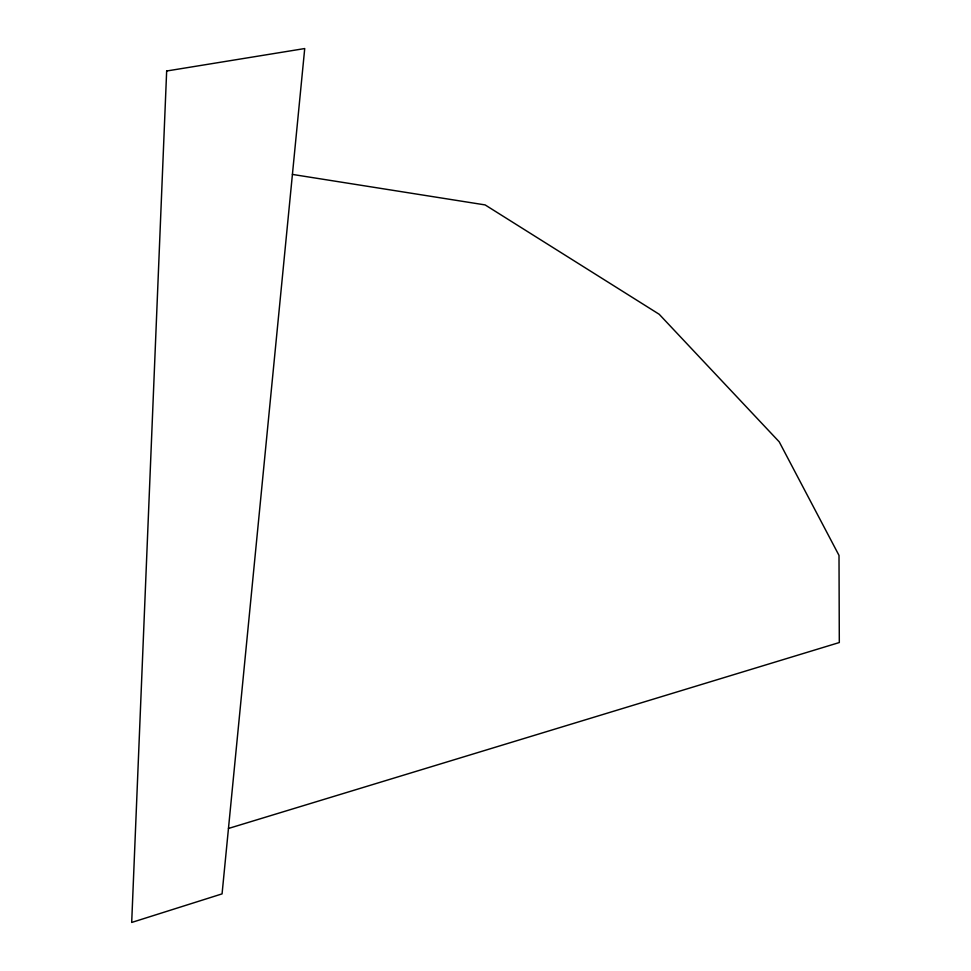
<?xml version="1.0" encoding="UTF-8"?>
<svg xmlns="http://www.w3.org/2000/svg" width="971" height="971" viewBox="0 0 971 971"><rect width="100%" height="100%" fill="white"/><g stroke="black" fill="none" stroke-linecap="round" stroke-linejoin="round"><path stroke-width="1.46" d="M228.464 828.469L839.308 642.535L839.005 555.412L779.228 441.841L659.2 314.276L485.124 204.917L292.417 174.416M166.66 71.004L131.692 922.45L222.068 893.878L304.724 48.55L166.66 71.004"/></g></svg>
